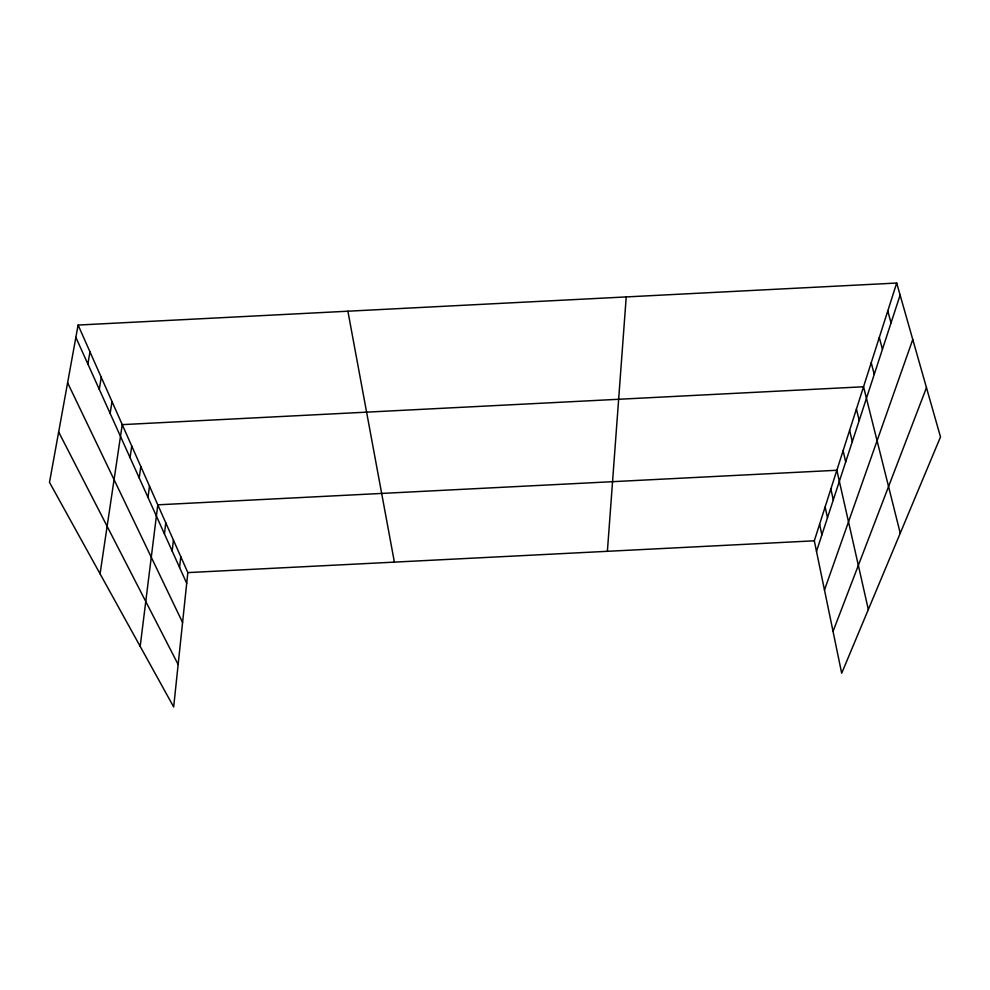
<?xml version="1.0" encoding="UTF-8"?>
<svg xmlns="http://www.w3.org/2000/svg" width="990" height="990" viewBox="0 0 990 990"><rect width="100%" height="100%" fill="white"/><g stroke="black" fill="none" stroke-linecap="round" stroke-linejoin="round"><path stroke-width="1.49" d="M607.39 551.306L626.225 296.926M78.099 325.054L187.84 572.604L173.671 706.959L49.5 482.353L78.099 325.054L896.693 283.041L940.5 436.937L841.686 673.25L814.312 540.812L896.693 283.041M179.586 567.505L180.774 556.665M172.173 551.059L173.423 540.082M164.451 533.919L165.776 522.819M140.184 646.371L157.794 504.826L836.859 470.262L868.329 609.531M148.005 497.438L149.478 486.065M139.244 477.984L140.803 466.488M130.074 457.665L131.732 446.032M100.064 573.816L122.24 424.636L863.552 386.768L900.244 533.202M110.15 413.449L112.006 401.544M99.285 389.355L101.265 377.314M87.875 364.023L89.979 351.846M816.502 551.368L900.12 295.094M824.484 590.015L912.768 339.496M833.035 631.422L926.467 387.659M187.84 572.604L814.312 540.812M58.657 431.974L178.151 664.525M67.605 382.759L182.581 622.524M75.859 337.367L186.714 583.32M887.77 310.959L891.062 322.876M879.293 337.479L882.449 349.284M871.237 362.711L874.244 374.393M856.424 409.043L859.209 420.465M849.618 430.341L852.303 441.651M843.109 450.722L845.695 461.909M830.882 488.986L833.295 499.913M825.14 506.954L827.467 517.758M819.621 524.217L821.873 534.897M347.898 311.207L394.391 562.122"/></g></svg>
